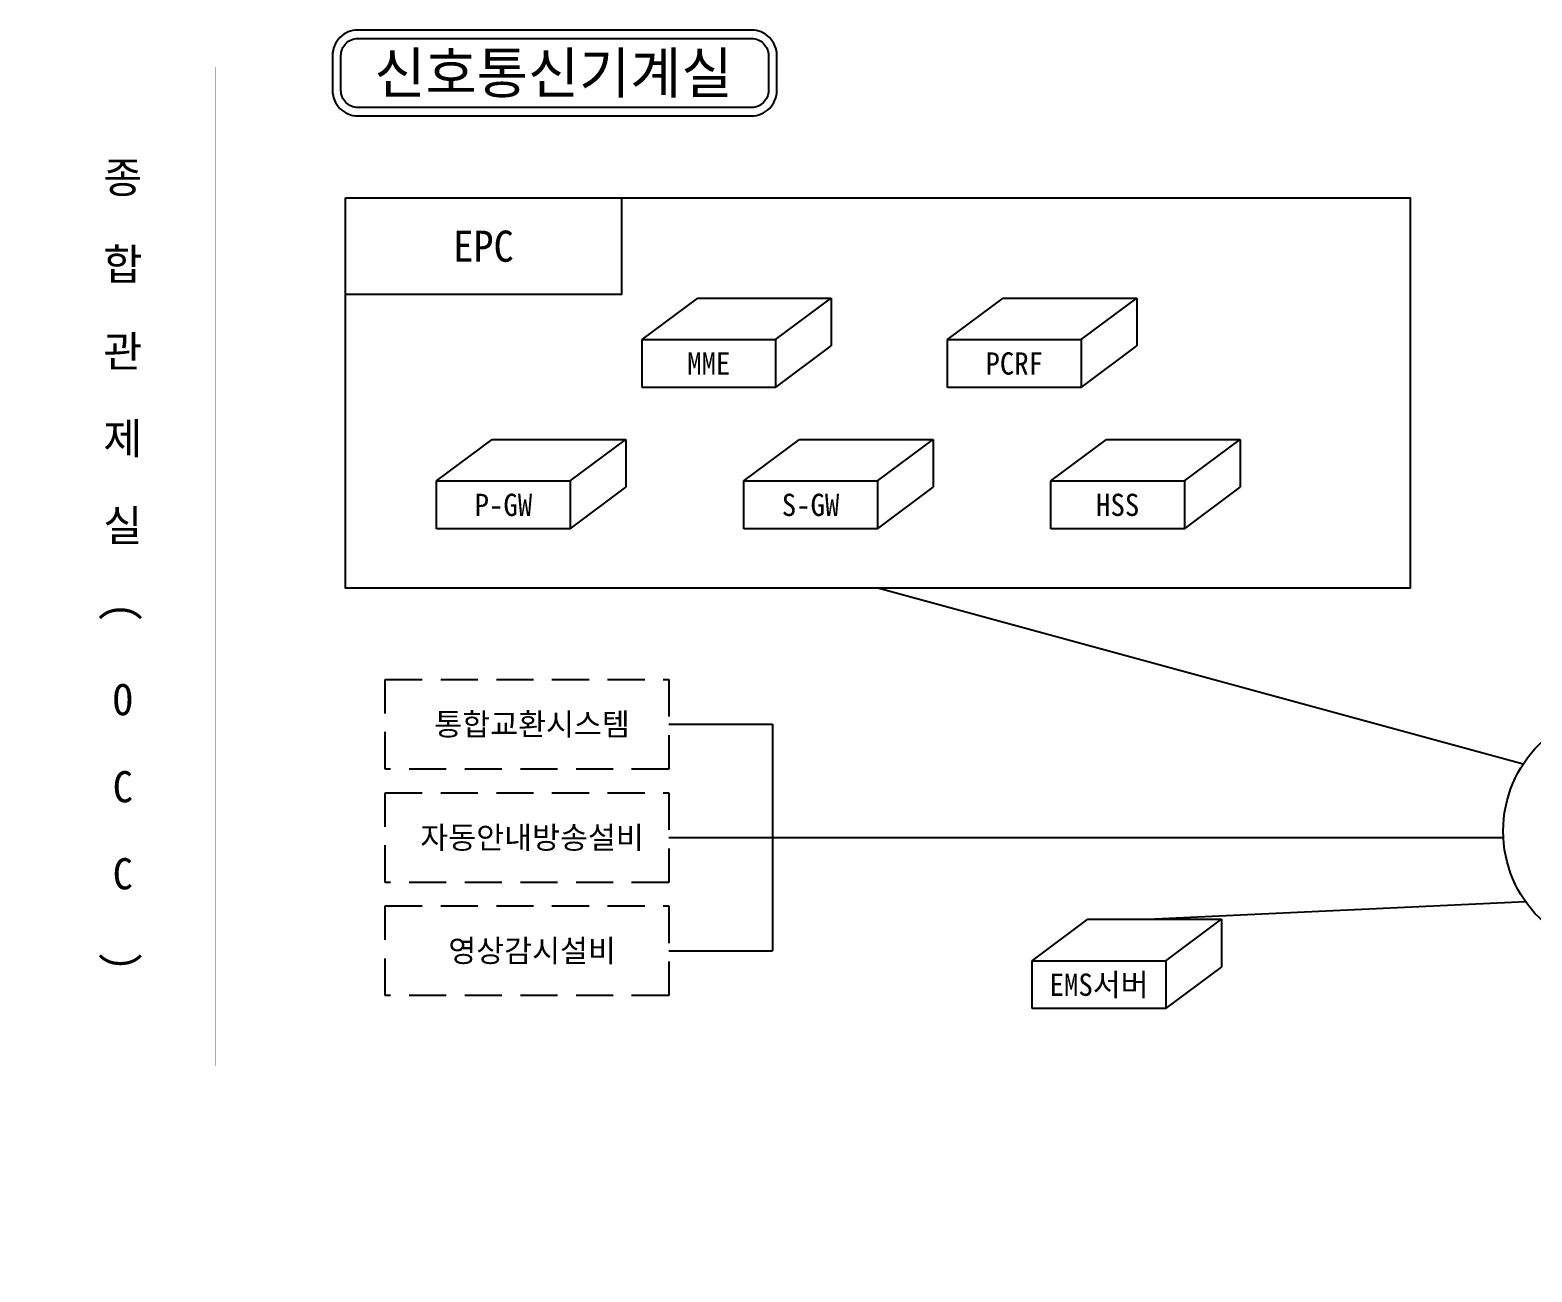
# Model space of a CAD drawing. Header units: millimetres. Extents: x 6936 to 151718, y -102387 to -11312.
# Drawn here: x 6936 to 47430, y -44779 to -11312 of the extents above; entities that cross this region are included whole.
import ezdxf
from ezdxf.enums import TextEntityAlignment as Align

# ---------------------------------------------------------------- set-up
doc = ezdxf.new("R2010")
doc.units = ezdxf.units.MM
doc.linetypes.add('DASHED', pattern=[0.75, 0.5, -0.25])
doc.linetypes.add('HIDDEN', pattern=[0.375, 0.25, -0.125])
for name, color, linetype in [('TN-LINE', 7, 'Continuous'), ('TN-SYMB', 5, 'Continuous'), ('TN-TEXT', 3, 'Continuous')]:
    doc.layers.add(name, color=color, linetype=linetype)
doc.styles.add('KORAIL', font='GulimChe.ttf')
doc.styles.add('STYLE1', font='GulimChe.ttf')

msp = doc.modelspace()

# ---------------------------------------------------------------- linework, layer by layer
at = {"layer": 'TN-LINE', "color": 1}
for p, q in [((47193, -31095), (29794, -26356)), ((24157, -30019), (26958, -30019)), ((26958, -30019), (26958, -36125)), ((24157, -33072), (46660, -33072)), ((47261, -34804), (37261, -35276)), ((24157, -36125), (26958, -36125))]:
    msp.add_line(p, q, dxfattribs=at)
at = {"layer": 'TN-LINE'}
for points in [[(15092, -11994), (15092, -12942, 0.414214), (15774, -13625), (26390, -13625, 0.414214), (27072, -12942), (27072, -11994, 0.414214), (26390, -11312), (15774, -11312, 0.414214)], [(26390, -11539, -0.414214), (26845, -11994), (26845, -12942, -0.414214), (26390, -13397), (15774, -13397, -0.414214), (15319, -12942), (15319, -11994, -0.414214), (15774, -11539), (26390, -11539, -0.414214)]]:
    msp.add_lwpolyline(points, format="xyb", close=True, dxfattribs=at)
at = {"layer": 'TN-LINE', "const_width": 1}
for points in [[(6937, -12305), (11937, -12305), (11937, -39227), (6937, -39227)], [(13954, -41154), (151686, -41154), (151686, -45690), (13954, -45690)]]:
    msp.add_lwpolyline(points, close=True, dxfattribs=at)
at = {"layer": 'TN-LINE', "linetype": 'HIDDEN', "ltscale": 10000, "const_width": 1}
msp.add_lwpolyline([(27072, -12468), (85437, -12468), (85437, -39390), (13954, -39390), (13954, -12468), (15092, -12468)], dxfattribs=at)
at = {"layer": 'TN-LINE'}
for points in [[(15440, -15834), (44147, -15834), (44147, -26356), (15440, -26356)], [(15440, -15834), (22883, -15834), (22883, -18438), (15440, -18438)]]:
    msp.add_lwpolyline(points, close=True, dxfattribs=at)
at = {"layer": 'TN-LINE', "linetype": 'DASHED', "ltscale": 2000}
for points in [[(16509, -28811), (24157, -28811), (24157, -31227), (16509, -31227)], [(16509, -31864), (24157, -31864), (24157, -34280), (16509, -34280)], [(16509, -34917), (24157, -34917), (24157, -37333), (16509, -37333)]]:
    msp.add_lwpolyline(points, close=True, dxfattribs=at)
at = {"layer": 'TN-LINE'}
msp.add_circle((49951, -32899), 3296, dxfattribs=at)
at = {"layer": 'TN-SYMB', "linetype": 'Continuous'}
for p, q in [((23436, -19654), (24937, -18534)), ((24937, -18534), (28539, -18534)), ((27038, -19654), (28539, -18534)), ((31671, -19654), (33172, -18534)), ((33172, -18534), (36774, -18534)), ((35273, -19654), (36774, -18534)), ((23436, -19654), (27038, -19654)), ((23436, -20941), (23436, -19654)), ((27038, -19654), (27038, -20941)), ((27038, -20941), (28539, -19820)), ((31671, -19654), (35273, -19654)), ((31671, -20941), (31671, -19654)), ((35273, -19654), (35273, -20941)), ((35273, -20941), (36774, -19820)), ((27038, -20941), (23436, -20941)), ((35273, -20941), (31671, -20941)), ((17899, -23464), (19400, -22344)), ((19400, -22344), (23002, -22344)), ((21501, -23464), (23002, -22344)), ((26180, -23464), (27681, -22344)), ((27681, -22344), (31282, -22344)), ((29781, -23464), (31282, -22344)), ((34460, -23464), (35961, -22344)), ((35961, -22344), (39563, -22344)), ((38062, -23464), (39563, -22344)), ((17899, -23464), (21501, -23464)), ((17899, -24751), (17899, -23464)), ((21501, -23464), (21501, -24751)), ((26180, -23464), (29781, -23464)), ((26180, -24751), (26180, -23464)), ((29781, -23464), (29781, -24751)), ((34460, -23464), (38062, -23464)), ((34460, -24751), (34460, -23464)), ((38062, -23464), (38062, -24751)), ((21501, -24751), (23002, -23630)), ((29781, -24751), (31282, -23630)), ((38062, -24751), (39563, -23630)), ((21501, -24751), (17899, -24751)), ((29781, -24751), (26180, -24751)), ((38062, -24751), (34460, -24751)), ((33959, -36396), (35460, -35276)), ((35460, -35276), (39061, -35276)), ((37560, -36396), (39061, -35276)), ((33959, -36396), (37560, -36396)), ((33959, -37682), (33959, -36396)), ((37560, -36396), (37560, -37682)), ((37560, -37682), (39061, -36562)), ((37560, -37682), (33959, -37682))]:
    msp.add_line(p, q, dxfattribs=at)
for points in [[(28539, -18534), (28539, -19820)], [(36774, -18534), (36774, -19820)], [(23002, -22344), (23002, -23630)], [(31282, -22344), (31282, -23630)], [(39563, -22344), (39563, -23630)], [(39061, -35276), (39061, -36562)]]:
    msp.add_lwpolyline(points, dxfattribs=at)

# ---------------------------------------------------------------- texts
at = {"layer": 'TN-TEXT', "color": 7, "ltscale": 2, "style": 'KORAIL'}
msp.add_text('신호통신기계실', height=1100, dxfattribs=at).set_placement((21049, -12468), align=Align.MIDDLE_CENTER)
at = {"layer": 'TN-TEXT', "color": 7, "style": 'STYLE1'}
for s, height, p in [('종', 840, (9437, -15280)), ('EPC', 840, (19162, -17136)), ('합', 840, (9437, -17626)), ('관', 840, (9437, -19972)), ('MME', 600, (25237, -20297)), ('PCRF', 600, (33472, -20297)), ('제', 840, (9437, -22319)), ('P-GW', 600, (19700, -24107)), ('S-GW', 600, (27980, -24107)), ('HSS', 600, (36261, -24107)), ('실', 840, (9437, -24665)), ('O', 840, (9437, -29357)), ('통합교환시스템', 600, (20472, -30019)), ('C', 840, (9437, -31703)), ('자동안내방송설비', 600, (20472, -33072)), ('C', 840, (9437, -34049)), ('영상감시설비', 600, (20472, -36125)), ('EMS서버', 600, (35760, -37039))]:
    msp.add_text(s, height=height, dxfattribs=at).set_placement(p, align=Align.MIDDLE_CENTER)
for s, p in [('(', (9437, -27011)), (')', (9437, -36395))]:
    msp.add_text(s, height=840, rotation=270, dxfattribs=at).set_placement(p, align=Align.MIDDLE_CENTER)

doc.saveas('drawing.dxf')
